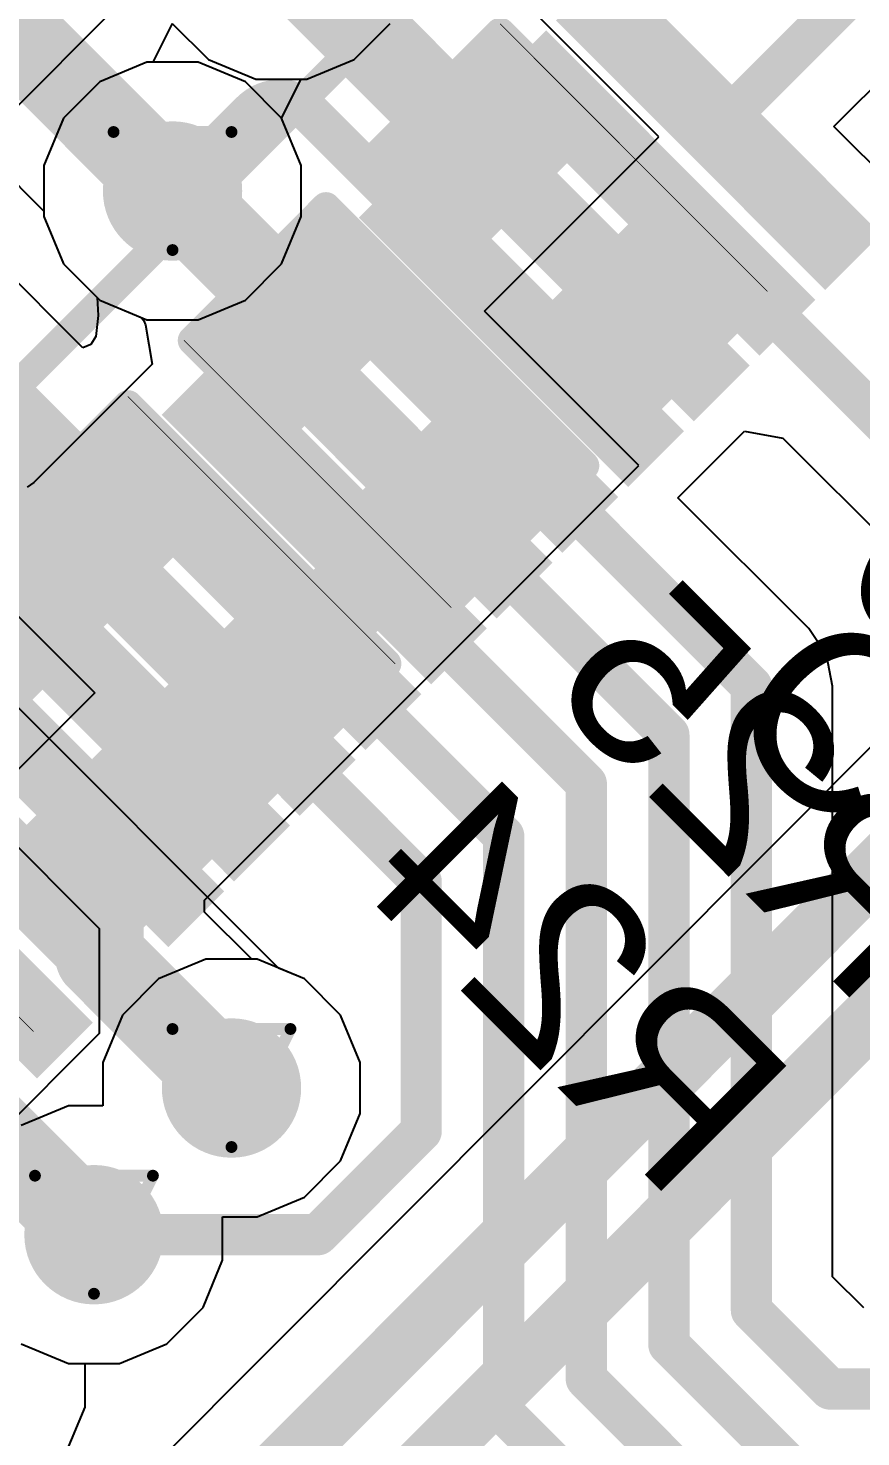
# Model space of a CAD drawing. Header units: inches. Extents: x 0 to 5359, y 0 to 5098.
# Drawn here: x 61.81 to 65.39, y 53.41 to 59.47 of the extents above; entities that cross this region are included whole.
import ezdxf

# ---------------------------------------------------------------- set-up
doc = ezdxf.new("R2010")
doc.units = ezdxf.units.IN
for name, color, linetype in [('Bottom Layer', 5, 'Continuous'), ('Bottom Overlay', 54, 'Continuous'), ('Bottom Paste', 16, 'Continuous'), ('Bottom Solder', 6, 'Continuous'), ('Drill Drawing', 1, 'Continuous'), ('Layer 1', 16, 'Continuous'), ('Layer 2', 76, 'Continuous'), ('Top Layer', 1, 'Continuous'), ('Top Overlay', 2, 'Continuous'), ('Top Paste', 8, 'Continuous'), ('Top Solder', 216, 'Continuous'), ('Via Holes', 16, 'Continuous')]:
    doc.layers.add(name, color=color, linetype=linetype)
doc.styles.add('Arial', font='', dxfattribs={"height": 0.2})
doc.styles.get('Arial').set_extended_font_data('Arial')

# ---------------------------------------------------------------- blocks, each defined once
blk = doc.blocks.new('LQFP_128_EP_14_14__40')
at = {"layer": 'Top Layer'}
for points in [[(6.849681499999999, 6.100140199999999), (6.849681499999999, 6.3001398), (8.3496785, 6.3001398), (8.3496785, 6.100140199999999)], [(6.849681499999999, 5.7000902), (6.849681499999999, 5.9000898), (8.3496785, 5.9000898), (8.3496785, 5.7000902)], [(6.849678959999999, 5.3000402), (6.849678959999999, 5.5000398), (8.349675959999999, 5.5000398), (8.349675959999999, 5.3000402)], [(6.849681499999999, 4.8999902), (6.849681499999999, 5.099989799999999), (8.3496785, 5.099989799999999), (8.3496785, 4.8999902)], [(6.849681499999999, 4.499940199999999), (6.849681499999999, 4.6999398), (8.3496785, 4.6999398), (8.3496785, 4.499940199999999)], [(6.849678959999999, 4.0998902), (6.849678959999999, 4.2998898), (8.349675959999999, 4.2998898), (8.349675959999999, 4.0998902)], [(6.849681499999999, 3.699840199999999), (6.849681499999999, 3.8998398), (8.3496785, 3.8998398), (8.3496785, 3.699840199999999)], [(6.849678959999999, 3.3000442), (6.849678959999999, 3.5000438), (8.349675959999999, 3.5000438), (8.349675959999999, 3.3000442)], [(6.849678959999999, 2.8997402), (6.849678959999999, 3.0997398), (8.349675959999999, 3.0997398), (8.349675959999999, 2.8997402)], [(6.849681499999999, 2.4999442), (6.849681499999999, 2.6999438), (8.3496785, 2.6999438), (8.3496785, 2.4999442)], [(6.849681499999999, 2.0996402), (6.849681499999999, 2.2996398), (8.3496785, 2.2996398), (8.3496785, 2.0996402)], [(6.849681499999999, 1.7000982), (6.849681499999999, 1.9000978), (8.3496785, 1.9000978), (8.3496785, 1.7000982)], [(6.849678959999999, 1.2995402), (6.849678959999999, 1.4995398), (8.349675959999999, 1.4995398), (8.349675959999999, 1.2995402)]]:
    blk.add_hatch(color=1, dxfattribs=at).paths.add_polyline_path(points)
at = {"layer": 'Top Paste'}
for points in [[(6.849681499999999, 6.100140199999999), (6.849681499999999, 6.3001398), (8.3496785, 6.3001398), (8.3496785, 6.100140199999999)], [(6.849681499999999, 5.7000902), (6.849681499999999, 5.9000898), (8.3496785, 5.9000898), (8.3496785, 5.7000902)], [(6.849678959999999, 5.3000402), (6.849678959999999, 5.5000398), (8.349675959999999, 5.5000398), (8.349675959999999, 5.3000402)], [(6.849681499999999, 4.8999902), (6.849681499999999, 5.099989799999999), (8.3496785, 5.099989799999999), (8.3496785, 4.8999902)], [(6.849681499999999, 4.499940199999999), (6.849681499999999, 4.6999398), (8.3496785, 4.6999398), (8.3496785, 4.499940199999999)], [(6.849678959999999, 4.0998902), (6.849678959999999, 4.2998898), (8.349675959999999, 4.2998898), (8.349675959999999, 4.0998902)], [(6.849681499999999, 3.699840199999999), (6.849681499999999, 3.8998398), (8.3496785, 3.8998398), (8.3496785, 3.699840199999999)], [(6.849678959999999, 3.3000442), (6.849678959999999, 3.5000438), (8.349675959999999, 3.5000438), (8.349675959999999, 3.3000442)], [(6.849678959999999, 2.8997402), (6.849678959999999, 3.0997398), (8.349675959999999, 3.0997398), (8.349675959999999, 2.8997402)], [(6.849681499999999, 2.4999442), (6.849681499999999, 2.6999438), (8.3496785, 2.6999438), (8.3496785, 2.4999442)], [(6.849681499999999, 2.0996402), (6.849681499999999, 2.2996398), (8.3496785, 2.2996398), (8.3496785, 2.0996402)], [(6.849681499999999, 1.7000982), (6.849681499999999, 1.9000978), (8.3496785, 1.9000978), (8.3496785, 1.7000982)], [(6.849678959999999, 1.2995402), (6.849678959999999, 1.4995398), (8.349675959999999, 1.4995398), (8.349675959999999, 1.2995402)]]:
    blk.add_hatch(color=8, dxfattribs=at).paths.add_polyline_path(points)
at = {"layer": 'Top Solder'}
for points in [[(6.77968164, 6.03014034), (6.77968164, 6.37013966), (8.419678359999999, 6.37013966), (8.419678359999999, 6.03014034)], [(6.77968164, 5.63009034), (6.77968164, 5.970089659999999), (8.419678359999999, 5.970089659999999), (8.419678359999999, 5.63009034)], [(6.7796791, 5.23004034), (6.7796791, 5.57003966), (8.419675819999998, 5.57003966), (8.419675819999998, 5.23004034)], [(6.77968164, 4.829990339999999), (6.77968164, 5.16998966), (8.419678359999999, 5.16998966), (8.419678359999999, 4.829990339999999)], [(6.77968164, 4.42994034), (6.77968164, 4.76993966), (8.419678359999999, 4.76993966), (8.419678359999999, 4.42994034)], [(6.7796791, 4.02989034), (6.7796791, 4.36988966), (8.419675819999998, 4.36988966), (8.419675819999998, 4.02989034)], [(6.77968164, 3.62984034), (6.77968164, 3.96983966), (8.419678359999999, 3.96983966), (8.419678359999999, 3.62984034)], [(6.7796791, 3.23004434), (6.7796791, 3.57004366), (8.419675819999998, 3.57004366), (8.419675819999998, 3.23004434)], [(6.7796791, 2.82974034), (6.7796791, 3.16973966), (8.419675819999998, 3.16973966), (8.419675819999998, 2.82974034)], [(6.77968164, 2.42994434), (6.77968164, 2.76994366), (8.419678359999999, 2.76994366), (8.419678359999999, 2.42994434)], [(6.77968164, 2.02964034), (6.77968164, 2.36963966), (8.419678359999999, 2.36963966), (8.419678359999999, 2.02964034)], [(6.77968164, 1.63009834), (6.77968164, 1.97009766), (8.419678359999999, 1.97009766), (8.419678359999999, 1.63009834)], [(6.7796791, 1.22954034), (6.7796791, 1.56953966), (8.419675819999998, 1.56953966), (8.419675819999998, 1.22954034)]]:
    blk.add_hatch(color=216, dxfattribs=at).paths.add_polyline_path(points)
at = {"layer": 'Top Overlay'}
blk.add_lwpolyline([(6.249924, -6.249924, 0.127, 0.127, 0), (6.249924, 6.249924, 0.127, 0.127, 0)], format="xyseb", dxfattribs=at)
blk = doc.blocks.new('R___0402_B_139')
at = {"layer": 'Bottom Layer'}
for points in [[(-0.2413, 0.3175), (-0.2412999999999999, -0.3175), (-0.6985, -0.3175), (-0.6985, 0.3175)], [(0.6985, 0.3175), (0.6985, -0.3175), (0.2413, -0.3175), (0.2412999999999999, 0.3175)]]:
    blk.add_hatch(color=5, dxfattribs=at).paths.add_polyline_path(points)
at = {"layer": 'Bottom Paste'}
for points in [[(-0.2413, 0.3175), (-0.2412999999999999, -0.3175), (-0.6985, -0.3175), (-0.6985, 0.3175)], [(0.6985, 0.3175), (0.6985, -0.3175), (0.2413, -0.3175), (0.2412999999999999, 0.3175)]]:
    blk.add_hatch(color=16, dxfattribs=at).paths.add_polyline_path(points)
at = {"layer": 'Bottom Solder'}
for points in [[(-0.18629884, 0.37250116), (-0.1862988399999999, -0.37250116), (-0.75350116, -0.37250116), (-0.75350116, 0.37250116)], [(0.75350116, 0.37250116), (0.75350116, -0.37250116), (0.18629884, -0.37250116), (0.1862988399999999, 0.37250116)]]:
    blk.add_hatch(color=6, dxfattribs=at).paths.add_polyline_path(points)
at = {"layer": 'Bottom Overlay'}
for points in [[(-0.7874, 0.4064, 0.127, 0.127, 0), (0.7874, 0.4064, 0.127, 0.127, 0)], [(-0.7874, -0.4064, 0.127, 0.127, 0), (-0.7874, 0.4064, 0.127, 0.127, 0)], [(-0.8128, 0.4318, 0.0032258, 0.0032258, 0), (0.8128, 0.4318, 0.0032258, 0.0032258, 0)], [(0.7874, -0.4064, 0.127, 0.127, 0), (0.7874, 0.4064, 0.127, 0.127, 0)], [(-0.7874, -0.4064, 0.127, 0.127, 0), (0.7874, -0.4064, 0.127, 0.127, 0)]]:
    blk.add_lwpolyline(points, format="xyseb", dxfattribs=at)
for points in [[(-0.8191499999999999, 0.4064, 0.0635, 0.0635, 1), (-0.7556499999999999, 0.4064, 0.0635, 0.0635, 1)], [(-0.8191499999999999, 0.4064, 0.0635, 0.0635, 1), (-0.7556499999999999, 0.4064, 0.0635, 0.0635, 1)], [(-0.81360518, 0.4318, 0.0016129, 0.0016129, 1), (-0.8119948199999999, 0.4318, 0.0016129, 0.0016129, 1)], [(0.7556499999999999, 0.4064, 0.0635, 0.0635, 1), (0.8191499999999999, 0.4064, 0.0635, 0.0635, 1)], [(0.7556499999999999, 0.4064, 0.0635, 0.0635, 1), (0.8191499999999999, 0.4064, 0.0635, 0.0635, 1)], [(0.8119948199999999, 0.4318, 0.0016129, 0.0016129, 1), (0.81360518, 0.4318, 0.0016129, 0.0016129, 1)], [(-0.8191499999999999, -0.4064, 0.0635, 0.0635, 1), (-0.7556499999999999, -0.4064, 0.0635, 0.0635, 1)], [(-0.8191499999999999, -0.4064, 0.0635, 0.0635, 1), (-0.7556499999999999, -0.4064, 0.0635, 0.0635, 1)], [(0.7556499999999999, -0.4064, 0.0635, 0.0635, 1), (0.8191499999999999, -0.4064, 0.0635, 0.0635, 1)], [(0.7556499999999999, -0.4064, 0.0635, 0.0635, 1), (0.8191499999999999, -0.4064, 0.0635, 0.0635, 1)]]:
    blk.add_lwpolyline(points, format="xyseb", close=True, dxfattribs=at)
blk = doc.blocks.new('R___0402_B_150')
at = {"layer": 'Bottom Layer'}
for points in [[(-0.2413, 0.3175), (-0.2412999999999999, -0.3175), (-0.6985, -0.3175), (-0.6985, 0.3175)], [(0.6985, 0.3175), (0.6985, -0.3175), (0.2413, -0.3175), (0.2412999999999999, 0.3175)]]:
    blk.add_hatch(color=5, dxfattribs=at).paths.add_polyline_path(points)
at = {"layer": 'Bottom Paste'}
for points in [[(-0.2413, 0.3175), (-0.2412999999999999, -0.3175), (-0.6985, -0.3175), (-0.6985, 0.3175)], [(0.6985, 0.3175), (0.6985, -0.3175), (0.2413, -0.3175), (0.2412999999999999, 0.3175)]]:
    blk.add_hatch(color=16, dxfattribs=at).paths.add_polyline_path(points)
at = {"layer": 'Bottom Solder'}
for points in [[(-0.18629884, 0.37250116), (-0.1862988399999999, -0.37250116), (-0.75350116, -0.37250116), (-0.75350116, 0.37250116)], [(0.75350116, 0.37250116), (0.75350116, -0.37250116), (0.18629884, -0.37250116), (0.1862988399999999, 0.37250116)]]:
    blk.add_hatch(color=6, dxfattribs=at).paths.add_polyline_path(points)
at = {"layer": 'Bottom Overlay'}
for points in [[(-0.7874, 0.4064, 0.127, 0.127, 0), (-0.7874, -0.4064, 0.127, 0.127, 0)], [(0.7874, 0.4064, 0.127, 0.127, 0), (-0.7874, 0.4064, 0.127, 0.127, 0)], [(0.8128, 0.4318, 0.0032258, 0.0032258, 0), (-0.8128, 0.4318, 0.0032258, 0.0032258, 0)], [(0.7874, 0.4064, 0.127, 0.127, 0), (0.7874, -0.4064, 0.127, 0.127, 0)], [(0.7874, -0.4064, 0.127, 0.127, 0), (-0.7874, -0.4064, 0.127, 0.127, 0)]]:
    blk.add_lwpolyline(points, format="xyseb", dxfattribs=at)
for points in [[(-0.8191499999999999, 0.4064, 0.0635, 0.0635, 1), (-0.7556499999999999, 0.4064, 0.0635, 0.0635, 1)], [(-0.8191499999999999, 0.4064, 0.0635, 0.0635, 1), (-0.7556499999999999, 0.4064, 0.0635, 0.0635, 1)], [(-0.81360518, 0.4318, 0.0016129, 0.0016129, 1), (-0.8119948199999999, 0.4318, 0.0016129, 0.0016129, 1)], [(0.7556499999999999, 0.4064, 0.0635, 0.0635, 1), (0.8191499999999999, 0.4064, 0.0635, 0.0635, 1)], [(0.7556499999999999, 0.4064, 0.0635, 0.0635, 1), (0.8191499999999999, 0.4064, 0.0635, 0.0635, 1)], [(0.8119948199999999, 0.4318, 0.0016129, 0.0016129, 1), (0.81360518, 0.4318, 0.0016129, 0.0016129, 1)], [(-0.8191499999999999, -0.4064, 0.0635, 0.0635, 1), (-0.7556499999999999, -0.4064, 0.0635, 0.0635, 1)], [(-0.8191499999999999, -0.4064, 0.0635, 0.0635, 1), (-0.7556499999999999, -0.4064, 0.0635, 0.0635, 1)], [(0.7556499999999999, -0.4064, 0.0635, 0.0635, 1), (0.8191499999999999, -0.4064, 0.0635, 0.0635, 1)], [(0.7556499999999999, -0.4064, 0.0635, 0.0635, 1), (0.8191499999999999, -0.4064, 0.0635, 0.0635, 1)]]:
    blk.add_lwpolyline(points, format="xyseb", close=True, dxfattribs=at)
blk = doc.blocks.new('R___0402_B_151')
at = {"layer": 'Bottom Layer'}
for points in [[(-0.2413, 0.3175), (-0.2412999999999999, -0.3175), (-0.6985, -0.3175), (-0.6985, 0.3175)], [(0.6985, 0.3175), (0.6985, -0.3175), (0.2413, -0.3175), (0.2412999999999999, 0.3175)]]:
    blk.add_hatch(color=5, dxfattribs=at).paths.add_polyline_path(points)
at = {"layer": 'Bottom Paste'}
for points in [[(-0.2413, 0.3175), (-0.2412999999999999, -0.3175), (-0.6985, -0.3175), (-0.6985, 0.3175)], [(0.6985, 0.3175), (0.6985, -0.3175), (0.2413, -0.3175), (0.2412999999999999, 0.3175)]]:
    blk.add_hatch(color=16, dxfattribs=at).paths.add_polyline_path(points)
at = {"layer": 'Bottom Solder'}
for points in [[(-0.18629884, 0.37250116), (-0.1862988399999999, -0.37250116), (-0.75350116, -0.37250116), (-0.75350116, 0.37250116)], [(0.75350116, 0.37250116), (0.75350116, -0.37250116), (0.18629884, -0.37250116), (0.1862988399999999, 0.37250116)]]:
    blk.add_hatch(color=6, dxfattribs=at).paths.add_polyline_path(points)
at = {"layer": 'Bottom Overlay'}
for points in [[(-0.7874, -0.4064, 0.127, 0.127, 0), (-0.7874, 0.4064, 0.127, 0.127, 0)], [(-0.7874, 0.4064, 0.127, 0.127, 0), (0.7874, 0.4064, 0.127, 0.127, 0)], [(-0.8128, 0.4318, 0.0032258, 0.0032258, 0), (0.8128, 0.4318, 0.0032258, 0.0032258, 0)], [(0.7874, -0.4064, 0.127, 0.127, 0), (0.7874, 0.4064, 0.127, 0.127, 0)], [(-0.7874, -0.4064, 0.127, 0.127, 0), (0.7874, -0.4064, 0.127, 0.127, 0)]]:
    blk.add_lwpolyline(points, format="xyseb", dxfattribs=at)
for points in [[(-0.8191499999999999, 0.4064, 0.0635, 0.0635, 1), (-0.7556499999999999, 0.4064, 0.0635, 0.0635, 1)], [(-0.8191499999999999, 0.4064, 0.0635, 0.0635, 1), (-0.7556499999999999, 0.4064, 0.0635, 0.0635, 1)], [(-0.81360518, 0.4318, 0.0016129, 0.0016129, 1), (-0.8119948199999999, 0.4318, 0.0016129, 0.0016129, 1)], [(0.7556499999999999, 0.4064, 0.0635, 0.0635, 1), (0.8191499999999999, 0.4064, 0.0635, 0.0635, 1)], [(0.7556499999999999, 0.4064, 0.0635, 0.0635, 1), (0.8191499999999999, 0.4064, 0.0635, 0.0635, 1)], [(0.8119948199999999, 0.4318, 0.0016129, 0.0016129, 1), (0.81360518, 0.4318, 0.0016129, 0.0016129, 1)], [(-0.8191499999999999, -0.4064, 0.0635, 0.0635, 1), (-0.7556499999999999, -0.4064, 0.0635, 0.0635, 1)], [(-0.8191499999999999, -0.4064, 0.0635, 0.0635, 1), (-0.7556499999999999, -0.4064, 0.0635, 0.0635, 1)], [(0.7556499999999999, -0.4064, 0.0635, 0.0635, 1), (0.8191499999999999, -0.4064, 0.0635, 0.0635, 1)], [(0.7556499999999999, -0.4064, 0.0635, 0.0635, 1), (0.8191499999999999, -0.4064, 0.0635, 0.0635, 1)]]:
    blk.add_lwpolyline(points, format="xyseb", close=True, dxfattribs=at)
blk = doc.blocks.new('R___0402_B_165')
at = {"layer": 'Bottom Layer'}
for points in [[(-0.2413, 0.3175), (-0.2412999999999999, -0.3175), (-0.6985, -0.3175), (-0.6985, 0.3175)], [(0.6985, 0.3175), (0.6985, -0.3175), (0.2413, -0.3175), (0.2412999999999999, 0.3175)]]:
    blk.add_hatch(color=5, dxfattribs=at).paths.add_polyline_path(points)
at = {"layer": 'Bottom Paste'}
for points in [[(-0.2413, 0.3175), (-0.2412999999999999, -0.3175), (-0.6985, -0.3175), (-0.6985, 0.3175)], [(0.6985, 0.3175), (0.6985, -0.3175), (0.2413, -0.3175), (0.2412999999999999, 0.3175)]]:
    blk.add_hatch(color=16, dxfattribs=at).paths.add_polyline_path(points)
at = {"layer": 'Bottom Solder'}
for points in [[(-0.18629884, 0.37250116), (-0.1862988399999999, -0.37250116), (-0.75350116, -0.37250116), (-0.75350116, 0.37250116)], [(0.75350116, 0.37250116), (0.75350116, -0.37250116), (0.18629884, -0.37250116), (0.1862988399999999, 0.37250116)]]:
    blk.add_hatch(color=6, dxfattribs=at).paths.add_polyline_path(points)
at = {"layer": 'Bottom Overlay'}
for points in [[(-0.7874, 0.4064, 0.127, 0.127, 0), (0.7874, 0.4064, 0.127, 0.127, 0)], [(-0.7874, -0.4064, 0.127, 0.127, 0), (-0.7874, 0.4064, 0.127, 0.127, 0)], [(-0.8128, 0.4318, 0.0032258, 0.0032258, 0), (0.8128, 0.4318, 0.0032258, 0.0032258, 0)], [(0.7874, -0.4064, 0.127, 0.127, 0), (0.7874, 0.4064, 0.127, 0.127, 0)], [(-0.7874, -0.4064, 0.127, 0.127, 0), (0.7874, -0.4064, 0.127, 0.127, 0)]]:
    blk.add_lwpolyline(points, format="xyseb", dxfattribs=at)
for points in [[(-0.8191499999999999, 0.4064, 0.0635, 0.0635, 1), (-0.7556499999999999, 0.4064, 0.0635, 0.0635, 1)], [(-0.8191499999999999, 0.4064, 0.0635, 0.0635, 1), (-0.7556499999999999, 0.4064, 0.0635, 0.0635, 1)], [(-0.81360518, 0.4318, 0.0016129, 0.0016129, 1), (-0.8119948199999999, 0.4318, 0.0016129, 0.0016129, 1)], [(0.7556499999999999, 0.4064, 0.0635, 0.0635, 1), (0.8191499999999999, 0.4064, 0.0635, 0.0635, 1)], [(0.7556499999999999, 0.4064, 0.0635, 0.0635, 1), (0.8191499999999999, 0.4064, 0.0635, 0.0635, 1)], [(0.8119948199999999, 0.4318, 0.0016129, 0.0016129, 1), (0.81360518, 0.4318, 0.0016129, 0.0016129, 1)], [(-0.8191499999999999, -0.4064, 0.0635, 0.0635, 1), (-0.7556499999999999, -0.4064, 0.0635, 0.0635, 1)], [(-0.8191499999999999, -0.4064, 0.0635, 0.0635, 1), (-0.7556499999999999, -0.4064, 0.0635, 0.0635, 1)], [(0.7556499999999999, -0.4064, 0.0635, 0.0635, 1), (0.8191499999999999, -0.4064, 0.0635, 0.0635, 1)], [(0.7556499999999999, -0.4064, 0.0635, 0.0635, 1), (0.8191499999999999, -0.4064, 0.0635, 0.0635, 1)]]:
    blk.add_lwpolyline(points, format="xyseb", close=True, dxfattribs=at)
blk = doc.blocks.new('C___0402_B_337')
at = {"layer": 'Bottom Layer'}
for points in [[(-0.2413, 0.3175), (-0.2412999999999999, -0.3175), (-0.6985, -0.3175), (-0.6985, 0.3175)], [(0.6985, 0.3175), (0.6985, -0.3175), (0.2413, -0.3175), (0.2412999999999999, 0.3175)]]:
    blk.add_hatch(color=5, dxfattribs=at).paths.add_polyline_path(points)
at = {"layer": 'Bottom Paste'}
for points in [[(-0.2413, 0.3175), (-0.2412999999999999, -0.3175), (-0.6985, -0.3175), (-0.6985, 0.3175)], [(0.6985, 0.3175), (0.6985, -0.3175), (0.2413, -0.3175), (0.2412999999999999, 0.3175)]]:
    blk.add_hatch(color=16, dxfattribs=at).paths.add_polyline_path(points)
at = {"layer": 'Bottom Solder'}
for points in [[(-0.18130012, 0.37749988), (-0.18130012, -0.37749988), (-0.7584998799999999, -0.37749988), (-0.7584998799999999, 0.37749988)], [(0.7584998799999999, 0.37749988), (0.7584998799999999, -0.37749988), (0.18130012, -0.37749988), (0.18130012, 0.37749988)]]:
    blk.add_hatch(color=6, dxfattribs=at).paths.add_polyline_path(points)
at = {"layer": 'Bottom Overlay'}
for points in [[(-0.7874, 0.4064, 0.127, 0.127, 0), (-0.2794, 0.4064, 0.127, 0.127, 0)], [(-0.7874, -0.4064, 0.127, 0.127, 0), (-0.7874, 0.4064, 0.127, 0.127, 0)], [(0.2794, 0.4064, 0.127, 0.127, 0), (0.7874, 0.4064, 0.127, 0.127, 0)], [(0.7874, -0.4064, 0.127, 0.127, 0), (0.7874, 0.4064, 0.127, 0.127, 0)], [(-0.7874, -0.4064, 0.127, 0.127, 0), (-0.2794, -0.4064, 0.127, 0.127, 0)], [(0.2794, -0.4064, 0.127, 0.127, 0), (0.7874, -0.4064, 0.127, 0.127, 0)]]:
    blk.add_lwpolyline(points, format="xyseb", dxfattribs=at)
for points in [[(-0.8191499999999999, 0.4064, 0.0635, 0.0635, 1), (-0.7556499999999999, 0.4064, 0.0635, 0.0635, 1)], [(-0.8191499999999999, 0.4064, 0.0635, 0.0635, 1), (-0.7556499999999999, 0.4064, 0.0635, 0.0635, 1)], [(-0.31115, 0.4064, 0.0635, 0.0635, 1), (-0.24765, 0.4064, 0.0635, 0.0635, 1)], [(0.24765, 0.4064, 0.0635, 0.0635, 1), (0.31115, 0.4064, 0.0635, 0.0635, 1)], [(0.7556499999999999, 0.4064, 0.0635, 0.0635, 1), (0.8191499999999999, 0.4064, 0.0635, 0.0635, 1)], [(0.7556499999999999, 0.4064, 0.0635, 0.0635, 1), (0.8191499999999999, 0.4064, 0.0635, 0.0635, 1)], [(-0.8191499999999999, -0.4064, 0.0635, 0.0635, 1), (-0.7556499999999999, -0.4064, 0.0635, 0.0635, 1)], [(-0.8191499999999999, -0.4064, 0.0635, 0.0635, 1), (-0.7556499999999999, -0.4064, 0.0635, 0.0635, 1)], [(-0.31115, -0.4064, 0.0635, 0.0635, 1), (-0.24765, -0.4064, 0.0635, 0.0635, 1)], [(0.24765, -0.4064, 0.0635, 0.0635, 1), (0.31115, -0.4064, 0.0635, 0.0635, 1)], [(0.7556499999999999, -0.4064, 0.0635, 0.0635, 1), (0.8191499999999999, -0.4064, 0.0635, 0.0635, 1)], [(0.7556499999999999, -0.4064, 0.0635, 0.0635, 1), (0.8191499999999999, -0.4064, 0.0635, 0.0635, 1)]]:
    blk.add_lwpolyline(points, format="xyseb", close=True, dxfattribs=at)

msp = doc.modelspace()

# ---------------------------------------------------------------- hatches: boundary and pattern name
at = {"layer": 'Bottom Layer'}
h = msp.add_hatch(color=5, dxfattribs=at)
edge = h.paths.add_edge_path()
edge.add_arc((62.4268881, 58.76966148), 0.2999994, 0, 360)
h = msp.add_hatch(color=5, dxfattribs=at)
edge = h.paths.add_edge_path()
edge.add_arc((62.68080936, 54.90926788), 0.2999994, 0, 360)
h = msp.add_hatch(color=5, dxfattribs=at)
edge = h.paths.add_edge_path()
edge.add_arc((62.08848136, 54.27793818), 0.2999994, 0, 360)
at = {"layer": 'Layer 1'}
h = msp.add_hatch(color=16, dxfattribs=at)
edge = h.paths.add_edge_path()
edge.add_arc((62.4268881, 58.76966148), 0.2999994, 0, 360)
h = msp.add_hatch(color=16, dxfattribs=at)
edge = h.paths.add_edge_path()
edge.add_arc((62.68080936, 54.90926788), 0.2999994, 0, 360)
h = msp.add_hatch(color=16, dxfattribs=at)
edge = h.paths.add_edge_path()
edge.add_arc((62.08848136, 54.27793818), 0.2999994, 0, 360)
at = {"layer": 'Layer 2'}
h = msp.add_hatch(color=76, dxfattribs=at)
edge = h.paths.add_edge_path()
edge.add_arc((62.4268881, 58.76966148), 0.2999994, 0, 360)
h = msp.add_hatch(color=76, dxfattribs=at)
edge = h.paths.add_edge_path()
edge.add_arc((62.68080936, 54.90926788), 0.2999994, 0, 360)
h = msp.add_hatch(color=76, dxfattribs=at)
edge = h.paths.add_edge_path()
edge.add_arc((62.08848136, 54.27793818), 0.2999994, 0, 360)
at = {"layer": 'Top Layer'}
h = msp.add_hatch(color=1, dxfattribs=at)
edge = h.paths.add_edge_path()
edge.add_arc((62.4268881, 58.76966148), 0.2999994, 0, 360)
h = msp.add_hatch(color=1, dxfattribs=at)
edge = h.paths.add_edge_path()
edge.add_arc((62.68080936, 54.90926788), 0.2999994, 0, 360)
h = msp.add_hatch(color=1, dxfattribs=at)
edge = h.paths.add_edge_path()
edge.add_arc((62.08848136, 54.27793818), 0.2999994, 0, 360)
at = {"layer": 'Via Holes'}
h = msp.add_hatch(color=7, dxfattribs=at)
edge = h.paths.add_edge_path()
edge.add_arc((62.4268881, 58.76966148), 0.1499997, 0, 360)
h = msp.add_hatch(color=7, dxfattribs=at)
edge = h.paths.add_edge_path()
edge.add_arc((62.68080936, 54.90926788), 0.1499997, 0, 360)
h = msp.add_hatch(color=7, dxfattribs=at)
edge = h.paths.add_edge_path()
edge.add_arc((62.08848136, 54.27793818), 0.1499997, 0, 360)

# ---------------------------------------------------------------- linework, layer by layer
at = {"layer": 'Bottom Layer'}
for p, q in [((52.5826609, 67.97295016), (61.8728887, 58.68272743999999)), ((64.52095554, 59.003184), (63.83845753999999, 59.68568199999999)), ((68.5018442, 59.4508971), (61.46823368, 52.40384489999999)), ((63.7701544, 58.25238286), (64.52095554, 59.003184)), ((61.8728887, 58.68272743999999), (61.8728887, 58.65946358)), ((61.8728887, 58.65946358), (61.9572294, 58.45584701999999)), ((62.04011722, 58.09465901999999), (61.64270119999999, 58.49207757999999)), ((61.9572294, 58.45584701999999), (62.10219482, 58.3108816)), ((62.10219482, 58.3108816), (62.10587274, 58.23354368)), ((62.10587274, 58.23354368), (62.09613946, 58.14368864)), ((64.43469459999999, 57.58784266), (63.7701544, 58.25238286)), ((62.09613946, 58.14368864), (62.07472472, 58.10847408)), ((62.07472472, 58.10847408), (62.04011722, 58.09465901999999)), ((63.62647422, 56.77961973999999), (64.43469459999999, 57.58784266)), ((61.42703234, 57.2742568), (62.09157253999999, 56.6097166)), ((62.56473897999999, 55.71788704), (63.62647422, 56.77961973999999)), ((62.09157253999999, 56.6097166), (61.36617394, 55.88431799999999)), ((62.56473897999999, 55.6662717), (62.56473897999999, 55.71788704)), ((62.76774086, 55.46326727999999), (62.56473897999999, 55.6662717)), ((62.79100725999999, 55.46326727999999), (62.76774086, 55.46326727999999)), ((62.99462382, 55.37892658), (62.79100725999999, 55.46326727999999)), ((63.15046805999999, 55.22308233999999), (62.99462382, 55.37892658)), ((63.23480876, 55.01946578), (63.15046805999999, 55.22308233999999)), ((63.23480876, 54.79906998), (63.23480876, 55.01946578)), ((63.15046805999999, 54.59545342), (63.23480876, 54.79906998)), ((62.99462382, 54.43960917999999), (63.15046805999999, 54.59545342)), ((62.79100725999999, 54.35526848), (62.99462382, 54.43960917999999)), ((62.64248076, 54.16774027999999), (62.64248076, 54.35526848)), ((62.64248076, 54.35526848), (62.79100725999999, 54.35526848)), ((62.55814006, 53.96412372), (62.64248076, 54.16774027999999)), ((62.40229582, 53.80827948), (62.55814006, 53.96412372)), ((61.7746669, 53.80827948), (61.97828345999999, 53.72393878)), ((62.19867925999999, 53.72393878), (62.40229582, 53.80827948)), ((61.97828345999999, 53.72393878), (62.19867925999999, 53.72393878))]:
    msp.add_line(p, q, dxfattribs=at)
for points in [[(52.77891146, 68.41763304, 0.3809999999999999, 0.3809999999999999, 0), (62.4268881, 58.76965894, 0.3809999999999999, 0.3809999999999999, 0)], [(60.92321063999999, 51.30788062, 0.254, 0.254, 0), (70.45083954, 60.85371877999999, 0.254, 0.254, 0)], [(61.22895806, 51.0029714, 0.254, 0.254, 0), (70.75630501999999, 60.54852508, 0.254, 0.254, 0)], [(62.89510408, 59.80514581999999, 0.3809999999999999, 0.3809999999999999, 0), (63.75992836, 58.94032154, 0.3809999999999999, 0.3809999999999999, 0)], [(63.77559508, 58.94032154, 0.1778, 0.1778, 0), (63.77559508, 58.95005481999999, 0.1778, 0.1778, 0)], [(62.4268881, 58.76966148, 0.3809999999999999, 0.3809999999999999, 0), (62.91712588, 58.27942116, 0.3809999999999999, 0.3809999999999999, 0)], [(61.0887018, 58.40514354, 0.3809999999999999, 0.3809999999999999, 0), (62.15672607999999, 57.33711926, 0.3809999999999999, 0.3809999999999999, 0)], [(62.91712588, 58.27942116, 0.3809999999999999, 0.3809999999999999, 0), (63.02479394, 58.18952039999999, 0.3809999999999999, 0.3809999999999999, 0)], [(62.836933, 56.67257906, 0.3809999999999999, 0.3809999999999999, 0), (63.68933413999999, 57.52498019999999, 0.3809999999999999, 0.3809999999999999, 0)], [(62.19137421999999, 56.01973302, 0.3809999999999999, 0.3809999999999999, 0), (62.84057536, 56.66893416, 0.3809999999999999, 0.3809999999999999, 0)], [(62.04867194, 55.88431799999999, 0.3809999999999999, 0.3809999999999999, 0), (62.11153185999999, 55.94717791999999, 0.3809999999999999, 0.3809999999999999, 0)], [(62.04867194, 55.83043444, 0.3809999999999999, 0.3809999999999999, 0), (62.04867194, 55.88431799999999, 0.3809999999999999, 0.3809999999999999, 0)], [(62.04867194, 55.83043444, 0.3809999999999999, 0.3809999999999999, 0), (62.11153185999999, 55.76757452, 0.3809999999999999, 0.3809999999999999, 0)], [(62.11153185999999, 55.47854537999999, 0.3809999999999999, 0.3809999999999999, 0), (62.11153185999999, 55.76757452, 0.3809999999999999, 0.3809999999999999, 0)], [(62.11153185999999, 55.47854537999999, 0.3809999999999999, 0.3809999999999999, 0), (62.67224194, 54.9178353, 0.3809999999999999, 0.3809999999999999, 0)], [(61.2797352, 55.08668434, 0.3809999999999999, 0.3809999999999999, 0), (62.08848136, 54.27793818, 0.3809999999999999, 0.3809999999999999, 0)]]:
    msp.add_lwpolyline(points, format="xyseb", dxfattribs=at)
for points in [[(63.66467836, 58.94032154, 0.1905, 0.1905, 1), (63.85517836, 58.94032154, 0.1905, 0.1905, 1)], [(63.73114507999999, 58.95005481999999, 0.08889999999999999, 0.08889999999999999, 1), (63.82004508, 58.95005481999999, 0.08889999999999999, 0.08889999999999999, 1)], [(63.73114507999999, 58.94032154, 0.08889999999999999, 0.08889999999999999, 1), (63.82004508, 58.94032154, 0.08889999999999999, 0.08889999999999999, 1)], [(62.33163809999999, 58.76966148, 0.1905, 0.1905, 1), (62.52213809999999, 58.76966148, 0.1905, 0.1905, 1)], [(62.33163809999999, 58.76965894, 0.1905, 0.1905, 1), (62.52213809999999, 58.76965894, 0.1905, 0.1905, 1)], [(62.82187587999999, 58.27942116, 0.1905, 0.1905, 1), (63.01237587999999, 58.27942116, 0.1905, 0.1905, 1)], [(62.82187587999999, 58.27942116, 0.1905, 0.1905, 1), (63.01237587999999, 58.27942116, 0.1905, 0.1905, 1)], [(62.92954393999999, 58.18952039999999, 0.1905, 0.1905, 1), (63.12004394, 58.18952039999999, 0.1905, 0.1905, 1)], [(63.59408414, 57.52498019999999, 0.1905, 0.1905, 1), (63.78458414, 57.52498019999999, 0.1905, 0.1905, 1)], [(62.06147608, 57.33711926, 0.1905, 0.1905, 1), (62.25197608, 57.33711926, 0.1905, 0.1905, 1)], [(62.74168299999999, 56.67257906, 0.1905, 0.1905, 1), (62.93218299999999, 56.67257906, 0.1905, 0.1905, 1)], [(62.74532536, 56.66893416, 0.1905, 0.1905, 1), (62.93582536, 56.66893416, 0.1905, 0.1905, 1)], [(62.09612422, 56.01973302, 0.1905, 0.1905, 1), (62.28662421999999, 56.01973302, 0.1905, 0.1905, 1)], [(62.01628186, 55.94717791999999, 0.1905, 0.1905, 1), (62.20678186, 55.94717791999999, 0.1905, 0.1905, 1)], [(61.95342193999999, 55.88431799999999, 0.1905, 0.1905, 1), (62.14392194, 55.88431799999999, 0.1905, 0.1905, 1)], [(61.95342193999999, 55.88431799999999, 0.1905, 0.1905, 1), (62.14392194, 55.88431799999999, 0.1905, 0.1905, 1)], [(61.95342193999999, 55.83043444, 0.1905, 0.1905, 1), (62.14392194, 55.83043444, 0.1905, 0.1905, 1)], [(61.95342193999999, 55.83043444, 0.1905, 0.1905, 1), (62.14392194, 55.83043444, 0.1905, 0.1905, 1)], [(62.01628186, 55.76757452, 0.1905, 0.1905, 1), (62.20678186, 55.76757452, 0.1905, 0.1905, 1)], [(62.01628186, 55.76757452, 0.1905, 0.1905, 1), (62.20678186, 55.76757452, 0.1905, 0.1905, 1)], [(62.01628186, 55.47854537999999, 0.1905, 0.1905, 1), (62.20678186, 55.47854537999999, 0.1905, 0.1905, 1)], [(62.01628186, 55.47854537999999, 0.1905, 0.1905, 1), (62.20678186, 55.47854537999999, 0.1905, 0.1905, 1)], [(62.57699193999999, 54.9178353, 0.1905, 0.1905, 1), (62.76749194, 54.9178353, 0.1905, 0.1905, 1)], [(61.99323136, 54.27793818, 0.1905, 0.1905, 1), (62.18373136, 54.27793818, 0.1905, 0.1905, 1)]]:
    msp.add_lwpolyline(points, format="xyseb", close=True, dxfattribs=at)
at = {"layer": 'Drill Drawing'}
for points in [[(62.17288809999999, 59.02366148, 0.0508, 0.0508, 0), (62.68088809999999, 59.02366148, 0.0508, 0.0508, 0)], [(62.17288809999999, 59.02366148, 0.0508, 0.0508, 0), (62.4268881, 58.51566148, 0.0508, 0.0508, 0)], [(62.4268881, 58.51566148, 0.0508, 0.0508, 0), (62.68088809999999, 59.02366148, 0.0508, 0.0508, 0)], [(62.42680935999999, 55.16326788, 0.0508, 0.0508, 0), (62.93480936, 55.16326788, 0.0508, 0.0508, 0)], [(62.42680935999999, 55.16326788, 0.0508, 0.0508, 0), (62.68080936, 54.65526788, 0.0508, 0.0508, 0)], [(62.68080936, 54.65526788, 0.0508, 0.0508, 0), (62.93480936, 55.16326788, 0.0508, 0.0508, 0)], [(61.83448135999999, 54.53193817999999, 0.0508, 0.0508, 0), (62.34248135999999, 54.53193817999999, 0.0508, 0.0508, 0)], [(61.83448135999999, 54.53193817999999, 0.0508, 0.0508, 0), (62.08848136, 54.02393817999999, 0.0508, 0.0508, 0)], [(62.08848136, 54.02393817999999, 0.0508, 0.0508, 0), (62.34248135999999, 54.53193817999999, 0.0508, 0.0508, 0)]]:
    msp.add_lwpolyline(points, format="xyseb", dxfattribs=at)
for points in [[(62.1601881, 59.02366148, 0.0254, 0.0254, 1), (62.1855881, 59.02366148, 0.0254, 0.0254, 1)], [(62.1601881, 59.02366148, 0.0254, 0.0254, 1), (62.1855881, 59.02366148, 0.0254, 0.0254, 1)], [(62.6681881, 59.02366148, 0.0254, 0.0254, 1), (62.6935881, 59.02366148, 0.0254, 0.0254, 1)], [(62.6681881, 59.02366148, 0.0254, 0.0254, 1), (62.6935881, 59.02366148, 0.0254, 0.0254, 1)], [(62.4141881, 58.51566148, 0.0254, 0.0254, 1), (62.43958809999999, 58.51566148, 0.0254, 0.0254, 1)], [(62.4141881, 58.51566148, 0.0254, 0.0254, 1), (62.43958809999999, 58.51566148, 0.0254, 0.0254, 1)], [(62.41410936, 55.16326788, 0.0254, 0.0254, 1), (62.43950936, 55.16326788, 0.0254, 0.0254, 1)], [(62.41410936, 55.16326788, 0.0254, 0.0254, 1), (62.43950936, 55.16326788, 0.0254, 0.0254, 1)], [(62.92210936, 55.16326788, 0.0254, 0.0254, 1), (62.94750936, 55.16326788, 0.0254, 0.0254, 1)], [(62.92210936, 55.16326788, 0.0254, 0.0254, 1), (62.94750936, 55.16326788, 0.0254, 0.0254, 1)], [(62.66810936, 54.65526788, 0.0254, 0.0254, 1), (62.69350935999999, 54.65526788, 0.0254, 0.0254, 1)], [(62.66810936, 54.65526788, 0.0254, 0.0254, 1), (62.69350935999999, 54.65526788, 0.0254, 0.0254, 1)], [(61.82178136, 54.53193817999999, 0.0254, 0.0254, 1), (61.84718135999999, 54.53193817999999, 0.0254, 0.0254, 1)], [(61.82178136, 54.53193817999999, 0.0254, 0.0254, 1), (61.84718135999999, 54.53193817999999, 0.0254, 0.0254, 1)], [(62.32978136, 54.53193817999999, 0.0254, 0.0254, 1), (62.35518136, 54.53193817999999, 0.0254, 0.0254, 1)], [(62.32978136, 54.53193817999999, 0.0254, 0.0254, 1), (62.35518136, 54.53193817999999, 0.0254, 0.0254, 1)], [(62.07578135999999, 54.02393817999999, 0.0254, 0.0254, 1), (62.10118135999999, 54.02393817999999, 0.0254, 0.0254, 1)], [(62.07578135999999, 54.02393817999999, 0.0254, 0.0254, 1), (62.10118135999999, 54.02393817999999, 0.0254, 0.0254, 1)]]:
    msp.add_lwpolyline(points, format="xyseb", close=True, dxfattribs=at)
at = {"layer": 'Layer 1'}
for p, q in [((62.42544537999999, 59.4913339), (62.34166602, 59.32366087999999)), ((63.20891853999999, 59.33548712), (63.36476278, 59.49133136)), ((62.31669019999999, 59.32366087999999), (62.11307364, 59.23932017999999)), ((62.34166602, 59.32366087999999), (62.31669019999999, 59.32366087999999)), ((63.00530198, 59.25114642), (63.20891853999999, 59.33548712)), ((62.11307364, 59.23932017999999), (61.9572294, 59.08347593999999)), ((62.8965468, 59.0834734), (62.98032615999999, 59.25114642)), ((62.98032615999999, 59.25114642), (63.00530198, 59.25114642)), ((61.9572294, 59.08347593999999), (61.8728887, 58.87985938)), ((62.9808875, 58.87985938), (62.8965468, 59.0834734)), ((61.8728887, 58.87985938), (61.8728887, 58.65946358)), ((62.9808875, 58.65946358), (62.9808875, 58.87985938)), ((61.8728887, 58.65946358), (61.9572294, 58.45584701999999)), ((62.8965468, 58.45584701999999), (62.9808875, 58.65946358)), ((61.9572294, 58.45584701999999), (62.11307364, 58.30000277999999)), ((62.74070256, 58.30000277999999), (62.8965468, 58.45584701999999)), ((62.11307364, 58.30000277999999), (62.31669019999999, 58.21566207999999)), ((62.537086, 58.21566207999999), (62.74070256, 58.30000277999999)), ((62.31669019999999, 58.21566207999999), (62.537086, 58.21566207999999)), ((62.57061145999999, 55.46326727999999), (62.36699489999999, 55.37892658)), ((62.79100725999999, 55.46326727999999), (62.57061145999999, 55.46326727999999)), ((62.99462382, 55.37892658), (62.79100725999999, 55.46326727999999)), ((62.36699489999999, 55.37892658), (62.21115066, 55.22308233999999)), ((63.15046805999999, 55.22308233999999), (62.99462382, 55.37892658)), ((62.21115066, 55.22308233999999), (62.12680996, 55.01946578)), ((63.23480876, 55.01946578), (63.15046805999999, 55.22308233999999)), ((62.12680996, 55.01946578), (62.12680996, 54.83193758)), ((63.23480876, 54.79906998), (63.23480876, 55.01946578)), ((61.97828345999999, 54.83193758), (61.7746669, 54.74759688)), ((62.12680996, 54.83193758), (61.97828345999999, 54.83193758)), ((63.15046805999999, 54.59545342), (63.23480876, 54.79906998)), ((62.99462382, 54.43960917999999), (63.15046805999999, 54.59545342)), ((62.79100725999999, 54.35526848), (62.99462382, 54.43960917999999)), ((62.64248076, 54.16774027999999), (62.64248076, 54.35526848)), ((62.64248076, 54.35526848), (62.79100725999999, 54.35526848)), ((62.55814006, 53.96412372), (62.64248076, 54.16774027999999)), ((62.40229582, 53.80827948), (62.55814006, 53.96412372)), ((61.7746669, 53.80827948), (61.97828345999999, 53.72393878)), ((62.19867925999999, 53.72393878), (62.40229582, 53.80827948)), ((61.97828345999999, 53.72393878), (62.19867925999999, 53.72393878))]:
    msp.add_line(p, q, dxfattribs=at)
at = {"layer": 'Layer 2'}
for p, q in [((61.45021999999999, 58.82709595999999), (62.34110468, 59.71798063999999)), ((62.42544537999999, 59.49133136), (62.58128962, 59.33548712)), ((63.20891853999999, 59.33548712), (63.36476278, 59.49133136)), ((62.31669019999999, 59.32366087999999), (62.11307364, 59.23932017999999)), ((62.537086, 59.32366087999999), (62.31669019999999, 59.32366087999999)), ((62.74070256, 59.23932017999999), (62.537086, 59.32366087999999)), ((62.58128962, 59.33548712), (62.78490617999999, 59.25114642)), ((63.00530198, 59.25114642), (63.20891853999999, 59.33548712)), ((62.11307364, 59.23932017999999), (61.9572294, 59.08347593999999)), ((62.8965468, 59.08347593999999), (62.74070256, 59.23932017999999)), ((62.78490617999999, 59.25114642), (63.00530198, 59.25114642)), ((61.9572294, 59.08347593999999), (61.8728887, 58.87985938)), ((62.9808875, 58.87985938), (62.8965468, 59.08347593999999)), ((61.8728887, 58.87985938), (61.8728887, 58.65946358)), ((62.9808875, 58.65946358), (62.9808875, 58.87985938)), ((61.8728887, 58.65946358), (61.9572294, 58.45584701999999)), ((62.8965468, 58.45584701999999), (62.9808875, 58.65946358)), ((61.9572294, 58.45584701999999), (62.11307364, 58.30000277999999)), ((62.74070256, 58.30000277999999), (62.8965468, 58.45584701999999)), ((62.11307364, 58.30000277999999), (62.31669019999999, 58.21566207999999)), ((62.537086, 58.21566207999999), (62.74070256, 58.30000277999999)), ((62.31669019999999, 58.21566207999999), (62.537086, 58.21566207999999)), ((62.8838214, 55.42482183999999), (60.6721164, 57.6365243)), ((60.21606194, 57.49088324), (62.11152932, 55.59541586)), ((62.11152932, 55.59541586), (62.11152677999999, 55.14349144)), ((62.99462382, 55.37892658), (62.8838214, 55.42482183999999)), ((63.15046805999999, 55.22308233999999), (62.99462382, 55.37892658)), ((63.23480876, 55.01946578), (63.15046805999999, 55.22308233999999)), ((62.11152677999999, 55.14349144), (59.84099537999999, 52.87295749999999)), ((63.23480876, 54.79906998), (63.23480876, 55.01946578)), ((63.15046805999999, 54.59545342), (63.23480876, 54.79906998)), ((62.99462382, 54.43960917999999), (63.15046805999999, 54.59545342)), ((62.79100725999999, 54.35526848), (62.99462382, 54.43960917999999)), ((62.64248076, 54.16774027999999), (62.64248076, 54.35526848)), ((62.64248076, 54.35526848), (62.79100725999999, 54.35526848)), ((62.55814006, 53.96412372), (62.64248076, 54.16774027999999)), ((62.40229582, 53.80827948), (62.55814006, 53.96412372)), ((62.19867925999999, 53.72393878), (62.40229582, 53.80827948)), ((62.05015276, 53.53641058), (62.05015276, 53.72393878)), ((62.05015276, 53.72393878), (62.19867925999999, 53.72393878)), ((61.96581206, 53.33279401999999), (62.05015276, 53.53641058))]:
    msp.add_line(p, q, dxfattribs=at)
at = {"layer": 'Top Layer'}
for p, q in [((65.27554382, 59.04721743999999), (65.82043986, 59.59211093999999)), ((62.42544537999999, 59.4913339), (62.34166602, 59.32366087999999)), ((62.31669019999999, 59.32366087999999), (62.11307364, 59.23932017999999)), ((62.34166602, 59.32366087999999), (62.31669019999999, 59.32366087999999)), ((62.11307364, 59.23932017999999), (61.9572294, 59.08347593999999)), ((61.9572294, 59.08347593999999), (61.8728887, 58.87985938)), ((65.73825816, 58.5845031), (65.27554382, 59.04721743999999)), ((61.8728887, 58.87985938), (61.8728887, 58.65946358)), ((61.8728887, 58.65946358), (61.9572294, 58.45584701999999)), ((61.9572294, 58.45584701999999), (62.11307364, 58.30000277999999)), ((62.11307364, 58.30000277999999), (62.28949442, 58.22692698)), ((62.28949442, 58.22692698), (62.3028472, 58.21079543999999)), ((62.3028472, 58.21079543999999), (62.3098068, 58.19306624)), ((62.3098068, 58.19306624), (62.33841736, 58.02440515999999)), ((62.3384199, 58.02440262), (61.828934, 57.51491672)), ((62.33841736, 58.02440515999999), (62.3384199, 58.02440262)), ((64.60364778, 57.44989271999999), (64.8896213, 57.73586623999999)), ((64.8896213, 57.73586623999999), (65.05531312, 57.70662575999999)), ((65.05531312, 57.70662575999999), (65.90809272, 56.85384615999999)), ((61.828934, 57.51491672), (61.80029549999999, 57.49578036)), ((65.1672433, 56.8862972), (64.60364778, 57.44989271999999)), ((65.16725092, 56.88629211999999), (65.1672433, 56.8862972)), ((65.2430369, 56.77286842), (65.16725092, 56.88629211999999)), ((65.26965102, 56.63907391999999), (65.2430369, 56.77286842)), ((65.26965102, 54.09722987999999), (65.26965102, 56.63907391999999)), ((65.40340488, 53.96347601999999), (65.26965102, 54.09722987999999))]:
    msp.add_line(p, q, dxfattribs=at)
for points in [[(64.77801369999999, 59.04412118, 0.1778, 0.1778, 0), (65.62709252, 59.8932, 0.1778, 0.1778, 0)], [(62.89028824, 59.80032997999999, 0.1778, 0.1778, 0), (64.21225156, 58.47836666, 0.1778, 0.1778, 0)], [(62.76712363999999, 59.10989702000001, 0.1778, 0.1778, -0.4142135623730951), (63.01496667999999, 59.10989702000001, 0.1778, 0.1778, 0)], [(62.42689064, 58.76966148, 0.1778, 0.1778, 0), (62.76712363999999, 59.10989702000001, 0.1778, 0.1778, 0)], [(63.01480666, 59.11005449999999, 0.1778, 0.1778, 0), (63.01496414, 59.10989702000001, 0.1778, 0.1778, 0)], [(63.01496414, 59.10989702000001, 0.1778, 0.1778, 0), (63.92937429999999, 58.19548686, 0.1778, 0.1778, 0)], [(64.77800862, 59.04412118, 0.1778, 0.1778, 0), (64.77801369999999, 59.04412118, 0.1778, 0.1778, 0)], [(64.49513136, 58.76124392, 0.1778, 0.1778, 0), (66.15531091999999, 57.10106436, 0.1778, 0.1778, 0)], [(63.64649703999999, 57.9126096, 0.1778, 0.1778, 0), (64.92003272, 56.63907391999999, 0.1778, 0.1778, 0)], [(63.36361723999999, 57.62973234, 0.1778, 0.1778, 0), (64.56443272, 56.42891685999999, 0.1778, 0.1778, 0)], [(63.08073998, 57.34684238, 0.1778, 0.1778, 0), (63.08073998, 57.34685253999999, 0.1778, 0.1778, 0)], [(63.08073998, 57.34684238, 0.1778, 0.1778, 0), (64.20883271999999, 56.21874963999999, 0.1778, 0.1778, 0)], [(62.0475137, 57.2485647, 0.1778, 0.1778, 0), (62.51498291999999, 56.78109802, 0.1778, 0.1778, 0)], [(62.79804052, 57.04845588, 0.1778, 0.1778, 0), (62.79804052, 57.06415561999999, 0.1778, 0.1778, 0)], [(62.79804052, 57.04845588, 0.1778, 0.1778, 0), (63.85323271999999, 55.99326368, 0.1778, 0.1778, 0)], [(62.51498291999999, 56.78109802, 0.1778, 0.1778, 0), (63.49763272, 55.79844821999999, 0.1778, 0.1778, 0)], [(64.92003272, 53.95241178, 0.1778, 0.1778, 0), (64.92003272, 56.63907391999999, 0.1778, 0.1778, 0)], [(64.56443272, 53.80511971999999, 0.1778, 0.1778, 0), (64.56443272, 56.42891685999999, 0.1778, 0.1778, 0)], [(64.20883271999999, 53.65782766, 0.1778, 0.1778, 0), (64.20883271999999, 56.21874963999999, 0.1778, 0.1778, 0)], [(63.85323271999999, 53.5105356, 0.1778, 0.1778, 0), (63.85323271999999, 55.99326368, 0.1778, 0.1778, 0)], [(61.66670928, 55.93282183999999, 0.1778, 0.1778, 0), (62.13417596, 55.46535262, 0.1778, 0.1778, 0)], [(63.49763272, 54.72312144, 0.1778, 0.1778, 0), (63.49763272, 55.79844821999999, 0.1778, 0.1778, 0)], [(62.13417342, 55.46535008, 0.1778, 0.1778, 0), (62.13417596, 55.46535262, 0.1778, 0.1778, 0)], [(62.13417342, 55.46535008, 0.1778, 0.1778, 0), (62.68080936, 54.91871414, 0.1778, 0.1778, 0)], [(62.68080936, 54.90926788, 0.1778, 0.1778, 0), (62.68080936, 54.91871414, 0.1778, 0.1778, 0)], [(63.05244946, 54.27793818, 0.1778, 0.1778, 0), (63.49763272, 54.72312144, 0.1778, 0.1778, 0)], [(62.08848136, 54.27793818, 0.1778, 0.1778, 0), (63.05244946, 54.27793818, 0.1778, 0.1778, 0)], [(64.92003272, 53.95241178, 0.1778, 0.1778, 0), (65.25858678, 53.61385771999999, 0.1778, 0.1778, 0)], [(64.56443272, 53.80511971999999, 0.1778, 0.1778, 0), (65.11129471999999, 53.25825772, 0.1778, 0.1778, 0)], [(64.20883271999999, 53.65782766, 0.1778, 0.1778, 0), (64.96400265999999, 52.90265771999999, 0.1778, 0.1778, 0)], [(65.25858678, 53.61385771999999, 0.1778, 0.1778, 0), (71.74486286, 53.61385771999999, 0.1778, 0.1778, 0)], [(63.85323271999999, 53.5105356, 0.1778, 0.1778, 0), (64.81671060000001, 52.54705772, 0.1778, 0.1778, 0)]]:
    msp.add_lwpolyline(points, format="xyseb", dxfattribs=at)
for points in [[(62.72267364, 59.10989702000001, 0.08889999999999999, 0.08889999999999999, 1), (62.81157363999999, 59.10989702000001, 0.08889999999999999, 0.08889999999999999, 1)], [(62.72267364, 59.10989702000001, 0.08889999999999999, 0.08889999999999999, 1), (62.81157363999999, 59.10989702000001, 0.08889999999999999, 0.08889999999999999, 1)], [(62.97035666, 59.11005449999999, 0.08889999999999999, 0.08889999999999999, 1), (63.05925666, 59.11005449999999, 0.08889999999999999, 0.08889999999999999, 1)], [(62.97051414, 59.10989702000001, 0.08889999999999999, 0.08889999999999999, 1), (63.05941413999999, 59.10989702000001, 0.08889999999999999, 0.08889999999999999, 1)], [(62.97051414, 59.10989702000001, 0.08889999999999999, 0.08889999999999999, 1), (63.05941413999999, 59.10989702000001, 0.08889999999999999, 0.08889999999999999, 1)], [(62.97051668, 59.10989702000001, 0.08889999999999999, 0.08889999999999999, 1), (63.05941667999999, 59.10989702000001, 0.08889999999999999, 0.08889999999999999, 1)], [(64.73355862, 59.04412118, 0.08889999999999999, 0.08889999999999999, 1), (64.82245862, 59.04412118, 0.08889999999999999, 0.08889999999999999, 1)], [(64.73356369999999, 59.04412118, 0.08889999999999999, 0.08889999999999999, 1), (64.8224637, 59.04412118, 0.08889999999999999, 0.08889999999999999, 1)], [(64.73356369999999, 59.04412118, 0.08889999999999999, 0.08889999999999999, 1), (64.8224637, 59.04412118, 0.08889999999999999, 0.08889999999999999, 1)], [(62.38244064, 58.76966148, 0.08889999999999999, 0.08889999999999999, 1), (62.47134063999999, 58.76966148, 0.08889999999999999, 0.08889999999999999, 1)], [(64.45068135999999, 58.76124392, 0.08889999999999999, 0.08889999999999999, 1), (64.53958136, 58.76124392, 0.08889999999999999, 0.08889999999999999, 1)], [(64.16780155999999, 58.47836666, 0.08889999999999999, 0.08889999999999999, 1), (64.25670156, 58.47836666, 0.08889999999999999, 0.08889999999999999, 1)], [(63.88492429999999, 58.19548686, 0.08889999999999999, 0.08889999999999999, 1), (63.97382429999999, 58.19548686, 0.08889999999999999, 0.08889999999999999, 1)], [(63.60204704, 57.9126096, 0.08889999999999999, 0.08889999999999999, 1), (63.69094703999999, 57.9126096, 0.08889999999999999, 0.08889999999999999, 1)], [(63.31916723999999, 57.62973234, 0.08889999999999999, 0.08889999999999999, 1), (63.40806724, 57.62973234, 0.08889999999999999, 0.08889999999999999, 1)], [(63.03628998, 57.34685253999999, 0.08889999999999999, 0.08889999999999999, 1), (63.12518997999999, 57.34685253999999, 0.08889999999999999, 0.08889999999999999, 1)], [(63.03628998, 57.34684238, 0.08889999999999999, 0.08889999999999999, 1), (63.12518997999999, 57.34684238, 0.08889999999999999, 0.08889999999999999, 1)], [(63.03628998, 57.34684238, 0.08889999999999999, 0.08889999999999999, 1), (63.12518997999999, 57.34684238, 0.08889999999999999, 0.08889999999999999, 1)], [(62.0030637, 57.2485647, 0.08889999999999999, 0.08889999999999999, 1), (62.09196369999999, 57.2485647, 0.08889999999999999, 0.08889999999999999, 1)], [(62.75359052, 57.06415561999999, 0.08889999999999999, 0.08889999999999999, 1), (62.84249052, 57.06415561999999, 0.08889999999999999, 0.08889999999999999, 1)], [(62.75359052, 57.04845588, 0.08889999999999999, 0.08889999999999999, 1), (62.84249052, 57.04845588, 0.08889999999999999, 0.08889999999999999, 1)], [(62.75359052, 57.04845588, 0.08889999999999999, 0.08889999999999999, 1), (62.84249052, 57.04845588, 0.08889999999999999, 0.08889999999999999, 1)], [(62.47053292, 56.78109802, 0.08889999999999999, 0.08889999999999999, 1), (62.55943292, 56.78109802, 0.08889999999999999, 0.08889999999999999, 1)], [(62.47053292, 56.78109802, 0.08889999999999999, 0.08889999999999999, 1), (62.55943292, 56.78109802, 0.08889999999999999, 0.08889999999999999, 1)], [(64.87558272, 56.63907391999999, 0.08889999999999999, 0.08889999999999999, 1), (64.96448272, 56.63907391999999, 0.08889999999999999, 0.08889999999999999, 1)], [(64.87558272, 56.63907391999999, 0.08889999999999999, 0.08889999999999999, 1), (64.96448272, 56.63907391999999, 0.08889999999999999, 0.08889999999999999, 1)], [(64.51998272, 56.42891685999999, 0.08889999999999999, 0.08889999999999999, 1), (64.60888272, 56.42891685999999, 0.08889999999999999, 0.08889999999999999, 1)], [(64.51998272, 56.42891685999999, 0.08889999999999999, 0.08889999999999999, 1), (64.60888272, 56.42891685999999, 0.08889999999999999, 0.08889999999999999, 1)], [(64.16438271999999, 56.21874963999999, 0.08889999999999999, 0.08889999999999999, 1), (64.25328272, 56.21874963999999, 0.08889999999999999, 0.08889999999999999, 1)], [(64.16438271999999, 56.21874963999999, 0.08889999999999999, 0.08889999999999999, 1), (64.25328272, 56.21874963999999, 0.08889999999999999, 0.08889999999999999, 1)], [(63.80878272, 55.99326368, 0.08889999999999999, 0.08889999999999999, 1), (63.89768271999999, 55.99326368, 0.08889999999999999, 0.08889999999999999, 1)], [(63.80878272, 55.99326368, 0.08889999999999999, 0.08889999999999999, 1), (63.89768271999999, 55.99326368, 0.08889999999999999, 0.08889999999999999, 1)], [(63.45318271999999, 55.79844821999999, 0.08889999999999999, 0.08889999999999999, 1), (63.54208272, 55.79844821999999, 0.08889999999999999, 0.08889999999999999, 1)], [(63.45318271999999, 55.79844821999999, 0.08889999999999999, 0.08889999999999999, 1), (63.54208272, 55.79844821999999, 0.08889999999999999, 0.08889999999999999, 1)], [(62.08972342, 55.46535008, 0.08889999999999999, 0.08889999999999999, 1), (62.17862341999999, 55.46535008, 0.08889999999999999, 0.08889999999999999, 1)], [(62.08972342, 55.46535008, 0.08889999999999999, 0.08889999999999999, 1), (62.17862341999999, 55.46535008, 0.08889999999999999, 0.08889999999999999, 1)], [(62.08972595999999, 55.46535262, 0.08889999999999999, 0.08889999999999999, 1), (62.17862596, 55.46535262, 0.08889999999999999, 0.08889999999999999, 1)], [(62.08972595999999, 55.46535262, 0.08889999999999999, 0.08889999999999999, 1), (62.17862596, 55.46535262, 0.08889999999999999, 0.08889999999999999, 1)], [(62.63635936, 54.91871414, 0.08889999999999999, 0.08889999999999999, 1), (62.72525936, 54.91871414, 0.08889999999999999, 0.08889999999999999, 1)], [(62.63635936, 54.91871414, 0.08889999999999999, 0.08889999999999999, 1), (62.72525936, 54.91871414, 0.08889999999999999, 0.08889999999999999, 1)], [(62.63635936, 54.90926788, 0.08889999999999999, 0.08889999999999999, 1), (62.72525936, 54.90926788, 0.08889999999999999, 0.08889999999999999, 1)], [(63.45318271999999, 54.72312144, 0.08889999999999999, 0.08889999999999999, 1), (63.54208272, 54.72312144, 0.08889999999999999, 0.08889999999999999, 1)], [(63.45318271999999, 54.72312144, 0.08889999999999999, 0.08889999999999999, 1), (63.54208272, 54.72312144, 0.08889999999999999, 0.08889999999999999, 1)], [(62.04403136, 54.27793818, 0.08889999999999999, 0.08889999999999999, 1), (62.13293135999999, 54.27793818, 0.08889999999999999, 0.08889999999999999, 1)], [(63.00799945999999, 54.27793818, 0.08889999999999999, 0.08889999999999999, 1), (63.09689946, 54.27793818, 0.08889999999999999, 0.08889999999999999, 1)], [(63.00799945999999, 54.27793818, 0.08889999999999999, 0.08889999999999999, 1), (63.09689946, 54.27793818, 0.08889999999999999, 0.08889999999999999, 1)], [(64.87558272, 53.95241178, 0.08889999999999999, 0.08889999999999999, 1), (64.96448272, 53.95241178, 0.08889999999999999, 0.08889999999999999, 1)], [(64.87558272, 53.95241178, 0.08889999999999999, 0.08889999999999999, 1), (64.96448272, 53.95241178, 0.08889999999999999, 0.08889999999999999, 1)], [(64.51998272, 53.80511971999999, 0.08889999999999999, 0.08889999999999999, 1), (64.60888272, 53.80511971999999, 0.08889999999999999, 0.08889999999999999, 1)], [(64.51998272, 53.80511971999999, 0.08889999999999999, 0.08889999999999999, 1), (64.60888272, 53.80511971999999, 0.08889999999999999, 0.08889999999999999, 1)], [(64.16438271999999, 53.65782766, 0.08889999999999999, 0.08889999999999999, 1), (64.25328272, 53.65782766, 0.08889999999999999, 0.08889999999999999, 1)], [(64.16438271999999, 53.65782766, 0.08889999999999999, 0.08889999999999999, 1), (64.25328272, 53.65782766, 0.08889999999999999, 0.08889999999999999, 1)], [(65.21413678, 53.61385771999999, 0.08889999999999999, 0.08889999999999999, 1), (65.30303678, 53.61385771999999, 0.08889999999999999, 0.08889999999999999, 1)], [(65.21413678, 53.61385771999999, 0.08889999999999999, 0.08889999999999999, 1), (65.30303678, 53.61385771999999, 0.08889999999999999, 0.08889999999999999, 1)], [(63.80878272, 53.5105356, 0.08889999999999999, 0.08889999999999999, 1), (63.89768271999999, 53.5105356, 0.08889999999999999, 0.08889999999999999, 1)], [(63.80878272, 53.5105356, 0.08889999999999999, 0.08889999999999999, 1), (63.89768271999999, 53.5105356, 0.08889999999999999, 0.08889999999999999, 1)]]:
    msp.add_lwpolyline(points, format="xyseb", close=True, dxfattribs=at)

# ---------------------------------------------------------------- block references
for name, p, rotation in [('LQFP_128_EP_14_14__40', (55.02006268, 60.03374581999999), 315), ('R___0402_B_165', (64.10786517999999, 58.60805144), 315), ('R___0402_B_150', (63.35706404, 57.8572503), 135), ('R___0402_B_151', (62.5046629, 57.00484915999999), 315), ('C___0402_B_337', (61.77926176, 56.27944802), 315), ('R___0402_B_139', (60.9474651, 55.42225136), 315)]:
    msp.add_blockref(name, p, dxfattribs=dict(rotation=rotation))

# ---------------------------------------------------------------- texts
at = {"layer": 'Bottom Overlay', "style": 'Arial', "text_generation_flag": 2}
for s, p in [('R9', (66.2082496, 56.15695906)), ('R25', (65.40390018, 55.236872)), ('R24', (64.59291882, 54.4041584))]:
    msp.add_text(s, height=0.7619999999999999, rotation=315, dxfattribs=at).set_placement(p)
at = {"layer": 'Top Overlay', "style": 'Arial'}
msp.add_text('C6', height=0.7619999999999999, rotation=315, dxfattribs=at).set_placement((64.75713998, 56.49963046))

doc.saveas('drawing.dxf')
